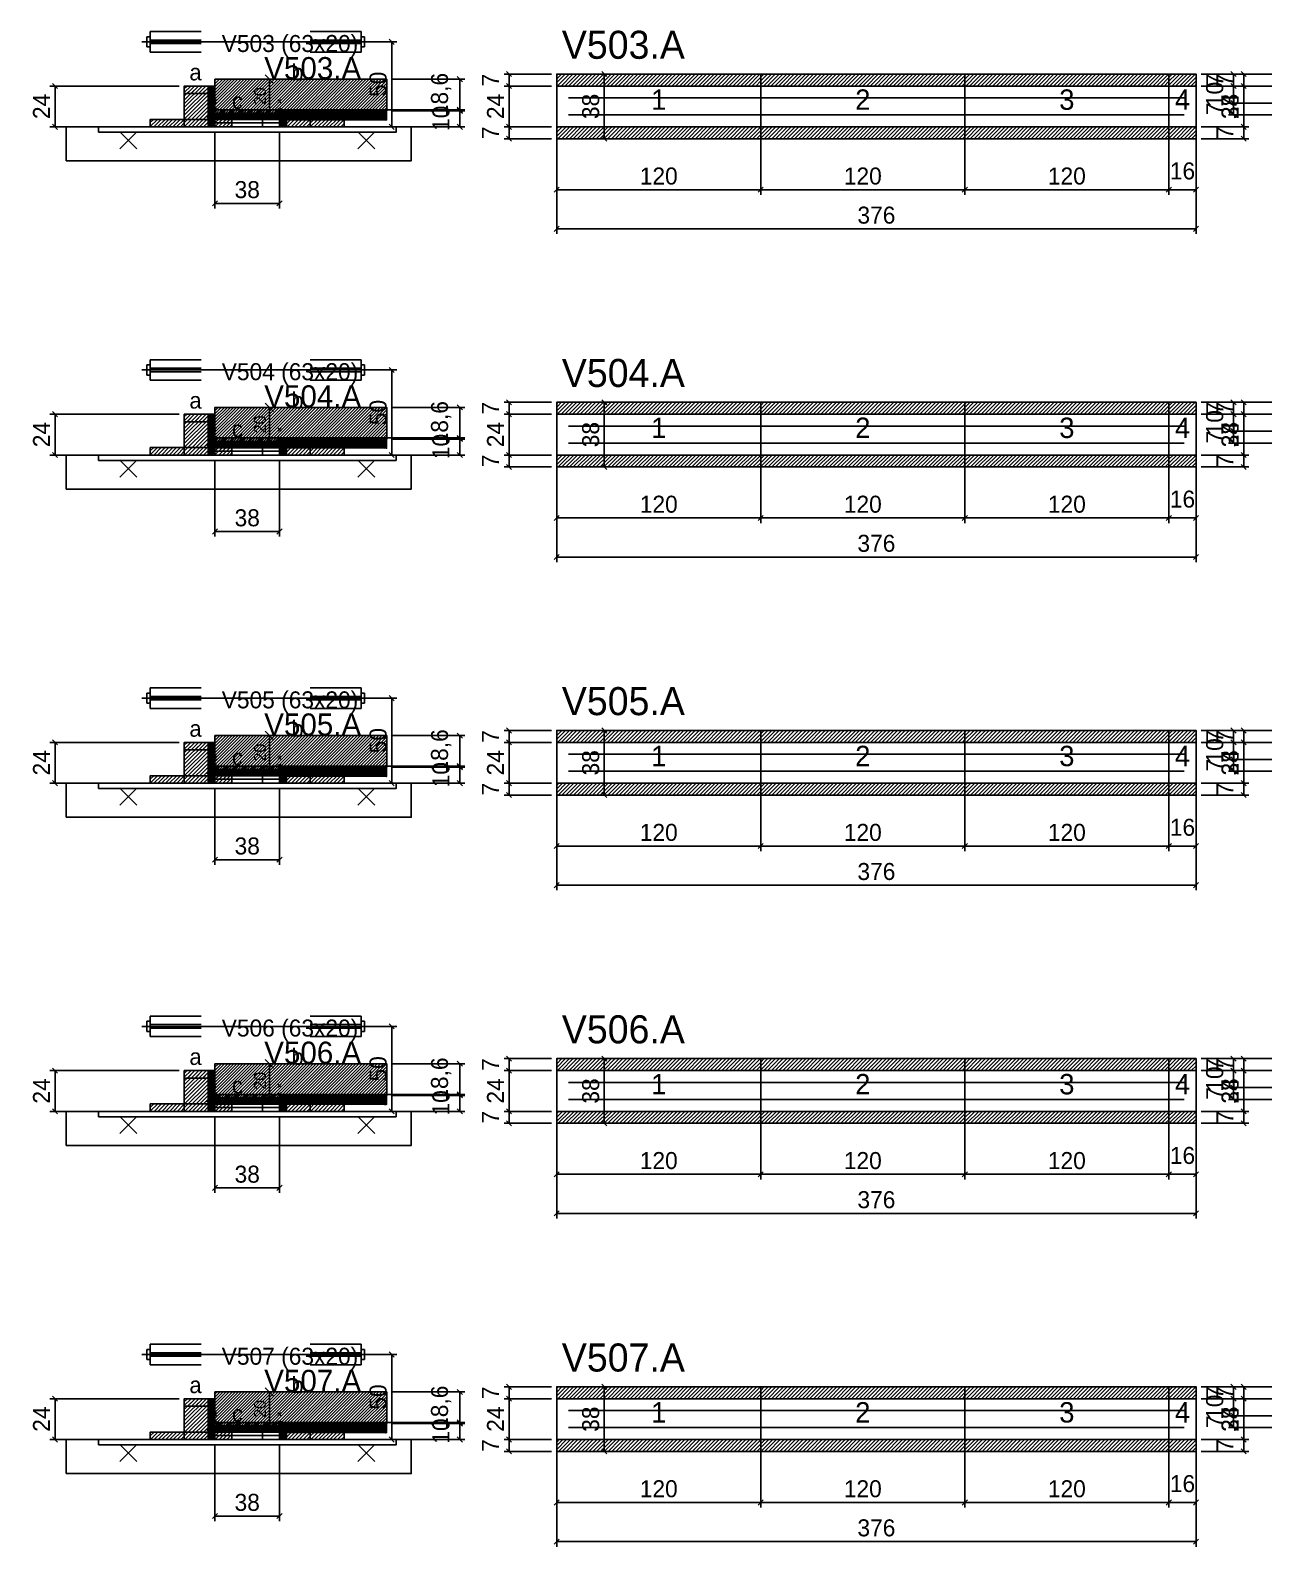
# Model space of a CAD drawing. Extents: x -9000 to 3070, y -6649 to 1250.
# Drawn here: x -69 to 657, y -3561 to -2669 of the extents above; entities that cross this region are included whole.
import ezdxf
from ezdxf.enums import TextEntityAlignment as Align

# ---------------------------------------------------------------- set-up
doc = ezdxf.new("R2010")
doc.units = 0
for name, color, linetype in [('5', 5, 'Continuous'), ('BARRA_ANCORAGEM', 126, 'Continuous'), ('barrote', 126, 'Continuous'), ('CONCRETO', 251, 'Continuous'), ('COTA', 241, 'Continuous'), ('Cota Seção (2x)', 241, 'Continuous'), ('detalhes', 7, 'Continuous'), ('Hachura', 251, 'Continuous'), ('HACHURACONCRETO', 251, 'Continuous'), ('Madeira', 126, 'Continuous'), ('NOMENCLATURA', 7, 'Continuous'), ('Painéis', 200, 'Continuous'), ('presilha', 224, 'Continuous'), ('SARR_2.2x7', 40, 'Continuous'), ('SARRAFO_2_2X7', 40, 'Continuous'), ('SCO-___-LAJ', 224, 'Continuous'), ('TENSOR', 224, 'Continuous'), ('Texto Seção', 7, 'Continuous')]:
    doc.layers.add(name, color=color, linetype=linetype)
doc.dimstyles.new('PAINEL', dxfattribs={"dimtxt": 10, "dimasz": 3, "dimexe": 3, "dimexo": 3, "dimgap": 3, "dimtad": 1, "dimblk": 'OBLIQUE', "dimblk1": 'OBLIQUE', "dimcen": 2.5, "dimclrd": 4, "dimclre": 4, "dimclrt": 240, "dimazin": 3, "dimtfac": 1, "dimtmove": 0, "dimatfit": 3})
doc.dimstyles.new('SECAO2X', dxfattribs={"dimtxt": 7, "dimasz": 5, "dimexe": 3, "dimexo": 3, "dimgap": 2, "dimtad": 3, "dimblk": 'OBLIQUE', "dimblk1": 'OBLIQUE', "dimcen": 2.5, "dimclrd": 4, "dimclre": 4, "dimclrt": 1, "dimazin": 3, "dimtfac": 1, "dimtmove": 0, "dimatfit": 3})

# ---------------------------------------------------------------- blocks, each defined once
blk = doc.blocks.new('PAR_ESQ')
for p, q in [((-1, -1), (1, 1)), ((-1, 1), (1, -1))]:
    blk.add_line(p, q)
blk = doc.blocks.new('PAR_FUNDO_ESQ')
for p, q in [((-1, -1), (1, 1)), ((-1, 1), (1, -1))]:
    blk.add_line(p, q)
blk = doc.blocks.new('PAR_FUNDO_DIR')
for p, q in [((-1, -1), (1, 1)), ((-1, 1), (1, -1))]:
    blk.add_line(p, q)
blk = doc.blocks.new('par_int_esq')
for p, q in [((-1, -1), (1, 1)), ((-1, 1), (1, -1))]:
    blk.add_line(p, q)
blk = doc.blocks.new('par_int_dir')
for p, q in [((-1, -1), (1, 1)), ((-1, 1), (1, -1))]:
    blk.add_line(p, q)
blk = doc.blocks.new('_OBLIQUE')
at = {"color": 0, "linetype": 'BYBLOCK'}
blk.add_line((-0.5, -0.5), (0.5, 0.5), dxfattribs=at)

msp = doc.modelspace()

# ---------------------------------------------------------------- hatches: boundary and pattern name
at = {"layer": 'COTA'}
h = msp.add_hatch(dxfattribs=at)
h.set_pattern_fill('ANSI31', scale=0.4)
h.paths.add_polyline_path([(40, -2718), (40, -2698), (141, -2698), (141, -2716.6), (78, -2716.6), (78, -2718)])
h = msp.add_hatch(dxfattribs=at)
h.set_pattern_fill('ANSI31', scale=0.5)
h.paths.add_polyline_path([(241, -2702), (361, -2702), (361, -2695), (241, -2695)])
h = msp.add_hatch(dxfattribs=at)
h.set_pattern_fill('ANSI31', scale=0.5)
h.paths.add_polyline_path([(361, -2702), (481, -2702), (481, -2695), (361, -2695)])
h = msp.add_hatch(dxfattribs=at)
h.set_pattern_fill('ANSI31', scale=0.5)
h.paths.add_polyline_path([(481, -2702), (601, -2702), (601, -2695), (481, -2695)])
h = msp.add_hatch(dxfattribs=at)
h.set_pattern_fill('ANSI31', scale=0.5)
h.paths.add_polyline_path([(601, -2702), (617, -2702), (617, -2695), (601, -2695)])
h = msp.add_hatch(dxfattribs=at)
h.set_pattern_fill('ANSI31', scale=0.5)
h.paths.add_polyline_path([(241, -2733), (361, -2733), (361, -2726), (241, -2726)])
h = msp.add_hatch(dxfattribs=at)
h.set_pattern_fill('ANSI31', scale=0.5)
h.paths.add_polyline_path([(361, -2733), (481, -2733), (481, -2726), (361, -2726)])
h = msp.add_hatch(dxfattribs=at)
h.set_pattern_fill('ANSI31', scale=0.5)
h.paths.add_polyline_path([(481, -2733), (601, -2733), (601, -2726), (481, -2726)])
h = msp.add_hatch(dxfattribs=at)
h.set_pattern_fill('ANSI31', scale=0.5)
h.paths.add_polyline_path([(601, -2733), (617, -2733), (617, -2726), (601, -2726)])
h = msp.add_hatch(dxfattribs=at)
h.set_pattern_fill('ANSI31', scale=0.5)
h.paths.add_polyline_path([(241, -2895), (361, -2895), (361, -2888), (241, -2888)])
h = msp.add_hatch(dxfattribs=at)
h.set_pattern_fill('ANSI31', scale=0.5)
h.paths.add_polyline_path([(361, -2895), (481, -2895), (481, -2888), (361, -2888)])
h = msp.add_hatch(dxfattribs=at)
h.set_pattern_fill('ANSI31', scale=0.5)
h.paths.add_polyline_path([(481, -2895), (601, -2895), (601, -2888), (481, -2888)])
h = msp.add_hatch(dxfattribs=at)
h.set_pattern_fill('ANSI31', scale=0.5)
h.paths.add_polyline_path([(601, -2895), (617, -2895), (617, -2888), (601, -2888)])
h = msp.add_hatch(dxfattribs=at)
h.set_pattern_fill('ANSI31', scale=0.4)
h.paths.add_polyline_path([(40, -2911), (40, -2891), (141, -2891), (141, -2909.6), (78, -2909.6), (78, -2911)])
h = msp.add_hatch(dxfattribs=at)
h.set_pattern_fill('ANSI31', scale=0.5)
h.paths.add_polyline_path([(241, -2926), (361, -2926), (361, -2919), (241, -2919)])
h = msp.add_hatch(dxfattribs=at)
h.set_pattern_fill('ANSI31', scale=0.5)
h.paths.add_polyline_path([(361, -2926), (481, -2926), (481, -2919), (361, -2919)])
h = msp.add_hatch(dxfattribs=at)
h.set_pattern_fill('ANSI31', scale=0.5)
h.paths.add_polyline_path([(481, -2926), (601, -2926), (601, -2919), (481, -2919)])
h = msp.add_hatch(dxfattribs=at)
h.set_pattern_fill('ANSI31', scale=0.5)
h.paths.add_polyline_path([(601, -2926), (617, -2926), (617, -2919), (601, -2919)])
h = msp.add_hatch(dxfattribs=at)
h.set_pattern_fill('ANSI31', scale=0.4)
h.paths.add_polyline_path([(40, -3104), (40, -3084), (141, -3084), (141, -3102.6), (78, -3102.6), (78, -3104)])
h = msp.add_hatch(dxfattribs=at)
h.set_pattern_fill('ANSI31', scale=0.5)
h.paths.add_polyline_path([(241, -3088), (361, -3088), (361, -3081), (241, -3081)])
h = msp.add_hatch(dxfattribs=at)
h.set_pattern_fill('ANSI31', scale=0.5)
h.paths.add_polyline_path([(361, -3088), (481, -3088), (481, -3081), (361, -3081)])
h = msp.add_hatch(dxfattribs=at)
h.set_pattern_fill('ANSI31', scale=0.5)
h.paths.add_polyline_path([(481, -3088), (601, -3088), (601, -3081), (481, -3081)])
h = msp.add_hatch(dxfattribs=at)
h.set_pattern_fill('ANSI31', scale=0.5)
h.paths.add_polyline_path([(601, -3088), (617, -3088), (617, -3081), (601, -3081)])
h = msp.add_hatch(dxfattribs=at)
h.set_pattern_fill('ANSI31', scale=0.5)
h.paths.add_polyline_path([(241, -3119), (361, -3119), (361, -3112), (241, -3112)])
h = msp.add_hatch(dxfattribs=at)
h.set_pattern_fill('ANSI31', scale=0.5)
h.paths.add_polyline_path([(361, -3119), (481, -3119), (481, -3112), (361, -3112)])
h = msp.add_hatch(dxfattribs=at)
h.set_pattern_fill('ANSI31', scale=0.5)
h.paths.add_polyline_path([(481, -3119), (601, -3119), (601, -3112), (481, -3112)])
h = msp.add_hatch(dxfattribs=at)
h.set_pattern_fill('ANSI31', scale=0.5)
h.paths.add_polyline_path([(601, -3119), (617, -3119), (617, -3112), (601, -3112)])
h = msp.add_hatch(dxfattribs=at)
h.set_pattern_fill('ANSI31', scale=0.4)
h.paths.add_polyline_path([(40, -3297), (40, -3277), (141, -3277), (141, -3295.6), (78, -3295.6), (78, -3297)])
h = msp.add_hatch(dxfattribs=at)
h.set_pattern_fill('ANSI31', scale=0.5)
h.paths.add_polyline_path([(241, -3281), (361, -3281), (361, -3274), (241, -3274)])
h = msp.add_hatch(dxfattribs=at)
h.set_pattern_fill('ANSI31', scale=0.5)
h.paths.add_polyline_path([(361, -3281), (481, -3281), (481, -3274), (361, -3274)])
h = msp.add_hatch(dxfattribs=at)
h.set_pattern_fill('ANSI31', scale=0.5)
h.paths.add_polyline_path([(481, -3281), (601, -3281), (601, -3274), (481, -3274)])
h = msp.add_hatch(dxfattribs=at)
h.set_pattern_fill('ANSI31', scale=0.5)
h.paths.add_polyline_path([(601, -3281), (617, -3281), (617, -3274), (601, -3274)])
h = msp.add_hatch(dxfattribs=at)
h.set_pattern_fill('ANSI31', scale=0.5)
h.paths.add_polyline_path([(241, -3312), (361, -3312), (361, -3305), (241, -3305)])
h = msp.add_hatch(dxfattribs=at)
h.set_pattern_fill('ANSI31', scale=0.5)
h.paths.add_polyline_path([(361, -3312), (481, -3312), (481, -3305), (361, -3305)])
h = msp.add_hatch(dxfattribs=at)
h.set_pattern_fill('ANSI31', scale=0.5)
h.paths.add_polyline_path([(481, -3312), (601, -3312), (601, -3305), (481, -3305)])
h = msp.add_hatch(dxfattribs=at)
h.set_pattern_fill('ANSI31', scale=0.5)
h.paths.add_polyline_path([(601, -3312), (617, -3312), (617, -3305), (601, -3305)])
h = msp.add_hatch(dxfattribs=at)
h.set_pattern_fill('ANSI31', scale=0.5)
h.paths.add_polyline_path([(241, -3474), (361, -3474), (361, -3467), (241, -3467)])
h = msp.add_hatch(dxfattribs=at)
h.set_pattern_fill('ANSI31', scale=0.5)
h.paths.add_polyline_path([(361, -3474), (481, -3474), (481, -3467), (361, -3467)])
h = msp.add_hatch(dxfattribs=at)
h.set_pattern_fill('ANSI31', scale=0.5)
h.paths.add_polyline_path([(481, -3474), (601, -3474), (601, -3467), (481, -3467)])
h = msp.add_hatch(dxfattribs=at)
h.set_pattern_fill('ANSI31', scale=0.5)
h.paths.add_polyline_path([(601, -3474), (617, -3474), (617, -3467), (601, -3467)])
h = msp.add_hatch(dxfattribs=at)
h.set_pattern_fill('ANSI31', scale=0.4)
h.paths.add_polyline_path([(40, -3490), (40, -3470), (141, -3470), (141, -3488.6), (78, -3488.6), (78, -3490)])
h = msp.add_hatch(dxfattribs=at)
h.set_pattern_fill('ANSI31', scale=0.5)
h.paths.add_polyline_path([(241, -3505), (361, -3505), (361, -3498), (241, -3498)])
h = msp.add_hatch(dxfattribs=at)
h.set_pattern_fill('ANSI31', scale=0.5)
h.paths.add_polyline_path([(361, -3505), (481, -3505), (481, -3498), (361, -3498)])
h = msp.add_hatch(dxfattribs=at)
h.set_pattern_fill('ANSI31', scale=0.5)
h.paths.add_polyline_path([(481, -3505), (601, -3505), (601, -3498), (481, -3498)])
h = msp.add_hatch(dxfattribs=at)
h.set_pattern_fill('ANSI31', scale=0.5)
h.paths.add_polyline_path([(601, -3505), (617, -3505), (617, -3498), (601, -3498)])
at = {"layer": 'Hachura'}
h = msp.add_hatch(dxfattribs=at)
h.set_pattern_fill('ANSI31', scale=0.5)
h.paths.add_polyline_path([(22, -2726), (36, -2726), (36, -2702), (22, -2702)])
h = msp.add_hatch(dxfattribs=at)
h.set_pattern_fill('ANSI31', scale=0.5)
h.paths.add_polyline_path([(22, -2706.4), (36, -2706.4), (36, -2702), (22, -2702)])
h = msp.add_hatch(dxfattribs=at)
h.set_pattern_fill('SOLID')
h.paths.add_polyline_path([(36, -2726), (40, -2726), (40, -2702), (36, -2702)])
h = msp.add_hatch(dxfattribs=at)
h.set_pattern_fill('SOLID')
h.paths.add_polyline_path([(40, -2721.6), (78, -2721.6), (78, -2718), (40, -2718)])
h = msp.add_hatch(dxfattribs=at)
h.set_pattern_fill('SOLID')
h.paths.add_polyline_path([(78, -2726), (82, -2726), (82, -2716), (78, -2716)])
h = msp.add_hatch(dxfattribs=at)
h.set_pattern_fill('SOLID')
h.paths.add_polyline_path([(78, -2716), (141, -2716), (141, -2722), (78, -2722)])
h = msp.add_hatch(dxfattribs=at)
h.set_pattern_fill('ANSI31', scale=0.5)
h.paths.add_polyline_path([(82, -2726), (96, -2726), (96, -2716), (82, -2716)])
h = msp.add_hatch(dxfattribs=at)
h.set_pattern_fill('ANSI31', scale=0.5)
h.paths.add_polyline_path([(82, -2720.4), (96, -2720.4), (96, -2716), (82, -2716)])
h = msp.add_hatch(dxfattribs=at)
h.set_pattern_fill('ANSI31', scale=0.5)
h.paths.add_polyline_path([(2, -2726), (22, -2726), (22, -2721.6), (2, -2721.6)])
h = msp.add_hatch(dxfattribs=at)
h.set_pattern_fill('ANSI31', scale=0.5)
h.paths.add_polyline_path([(40, -2726), (50, -2726), (50, -2721.6), (40, -2721.6)])
h = msp.add_hatch(dxfattribs=at)
h.set_pattern_fill('ANSI31', scale=0.5)
h.paths.add_polyline_path([(96, -2726), (116, -2726), (116, -2721.6), (96, -2721.6)])
h = msp.add_hatch(dxfattribs=at)
h.set_pattern_fill('ANSI31', scale=0.5)
h.paths.add_polyline_path([(22, -2919), (36, -2919), (36, -2895), (22, -2895)])
h = msp.add_hatch(dxfattribs=at)
h.set_pattern_fill('ANSI31', scale=0.5)
h.paths.add_polyline_path([(22, -2899.4), (36, -2899.4), (36, -2895), (22, -2895)])
h = msp.add_hatch(dxfattribs=at)
h.set_pattern_fill('SOLID')
h.paths.add_polyline_path([(36, -2919), (40, -2919), (40, -2895), (36, -2895)])
h = msp.add_hatch(dxfattribs=at)
h.set_pattern_fill('ANSI31', scale=0.5)
h.paths.add_polyline_path([(2, -2919), (22, -2919), (22, -2914.6), (2, -2914.6)])
h = msp.add_hatch(dxfattribs=at)
h.set_pattern_fill('SOLID')
h.paths.add_polyline_path([(40, -2914.6), (78, -2914.6), (78, -2911), (40, -2911)])
h = msp.add_hatch(dxfattribs=at)
h.set_pattern_fill('ANSI31', scale=0.5)
h.paths.add_polyline_path([(40, -2919), (50, -2919), (50, -2914.6), (40, -2914.6)])
h = msp.add_hatch(dxfattribs=at)
h.set_pattern_fill('SOLID')
h.paths.add_polyline_path([(78, -2919), (82, -2919), (82, -2909), (78, -2909)])
h = msp.add_hatch(dxfattribs=at)
h.set_pattern_fill('SOLID')
h.paths.add_polyline_path([(78, -2909), (141, -2909), (141, -2915), (78, -2915)])
h = msp.add_hatch(dxfattribs=at)
h.set_pattern_fill('ANSI31', scale=0.5)
h.paths.add_polyline_path([(82, -2919), (96, -2919), (96, -2909), (82, -2909)])
h = msp.add_hatch(dxfattribs=at)
h.set_pattern_fill('ANSI31', scale=0.5)
h.paths.add_polyline_path([(82, -2913.4), (96, -2913.4), (96, -2909), (82, -2909)])
h = msp.add_hatch(dxfattribs=at)
h.set_pattern_fill('ANSI31', scale=0.5)
h.paths.add_polyline_path([(96, -2919), (116, -2919), (116, -2914.6), (96, -2914.6)])
h = msp.add_hatch(dxfattribs=at)
h.set_pattern_fill('ANSI31', scale=0.5)
h.paths.add_polyline_path([(22, -3112), (36, -3112), (36, -3088), (22, -3088)])
h = msp.add_hatch(dxfattribs=at)
h.set_pattern_fill('ANSI31', scale=0.5)
h.paths.add_polyline_path([(22, -3092.4), (36, -3092.4), (36, -3088), (22, -3088)])
h = msp.add_hatch(dxfattribs=at)
h.set_pattern_fill('SOLID')
h.paths.add_polyline_path([(36, -3112), (40, -3112), (40, -3088), (36, -3088)])
h = msp.add_hatch(dxfattribs=at)
h.set_pattern_fill('SOLID')
h.paths.add_polyline_path([(78, -3112), (82, -3112), (82, -3102), (78, -3102)])
h = msp.add_hatch(dxfattribs=at)
h.set_pattern_fill('SOLID')
h.paths.add_polyline_path([(78, -3102), (141, -3102), (141, -3108), (78, -3108)])
h = msp.add_hatch(dxfattribs=at)
h.set_pattern_fill('ANSI31', scale=0.5)
h.paths.add_polyline_path([(82, -3112), (96, -3112), (96, -3102), (82, -3102)])
h = msp.add_hatch(dxfattribs=at)
h.set_pattern_fill('ANSI31', scale=0.5)
h.paths.add_polyline_path([(82, -3106.4), (96, -3106.4), (96, -3102), (82, -3102)])
h = msp.add_hatch(dxfattribs=at)
h.set_pattern_fill('ANSI31', scale=0.5)
h.paths.add_polyline_path([(2, -3112), (22, -3112), (22, -3107.6), (2, -3107.6)])
h = msp.add_hatch(dxfattribs=at)
h.set_pattern_fill('SOLID')
h.paths.add_polyline_path([(40, -3107.6), (78, -3107.6), (78, -3104), (40, -3104)])
h = msp.add_hatch(dxfattribs=at)
h.set_pattern_fill('ANSI31', scale=0.5)
h.paths.add_polyline_path([(40, -3112), (50, -3112), (50, -3107.6), (40, -3107.6)])
h = msp.add_hatch(dxfattribs=at)
h.set_pattern_fill('ANSI31', scale=0.5)
h.paths.add_polyline_path([(96, -3112), (116, -3112), (116, -3107.6), (96, -3107.6)])
h = msp.add_hatch(dxfattribs=at)
h.set_pattern_fill('ANSI31', scale=0.5)
h.paths.add_polyline_path([(22, -3305), (36, -3305), (36, -3281), (22, -3281)])
h = msp.add_hatch(dxfattribs=at)
h.set_pattern_fill('ANSI31', scale=0.5)
h.paths.add_polyline_path([(22, -3285.4), (36, -3285.4), (36, -3281), (22, -3281)])
h = msp.add_hatch(dxfattribs=at)
h.set_pattern_fill('SOLID')
h.paths.add_polyline_path([(36, -3305), (40, -3305), (40, -3281), (36, -3281)])
h = msp.add_hatch(dxfattribs=at)
h.set_pattern_fill('SOLID')
h.paths.add_polyline_path([(40, -3300.6), (78, -3300.6), (78, -3297), (40, -3297)])
h = msp.add_hatch(dxfattribs=at)
h.set_pattern_fill('SOLID')
h.paths.add_polyline_path([(78, -3305), (82, -3305), (82, -3295), (78, -3295)])
h = msp.add_hatch(dxfattribs=at)
h.set_pattern_fill('SOLID')
h.paths.add_polyline_path([(78, -3295), (141, -3295), (141, -3301), (78, -3301)])
h = msp.add_hatch(dxfattribs=at)
h.set_pattern_fill('ANSI31', scale=0.5)
h.paths.add_polyline_path([(82, -3305), (96, -3305), (96, -3295), (82, -3295)])
h = msp.add_hatch(dxfattribs=at)
h.set_pattern_fill('ANSI31', scale=0.5)
h.paths.add_polyline_path([(82, -3299.4), (96, -3299.4), (96, -3295), (82, -3295)])
h = msp.add_hatch(dxfattribs=at)
h.set_pattern_fill('ANSI31', scale=0.5)
h.paths.add_polyline_path([(2, -3305), (22, -3305), (22, -3300.6), (2, -3300.6)])
h = msp.add_hatch(dxfattribs=at)
h.set_pattern_fill('ANSI31', scale=0.5)
h.paths.add_polyline_path([(40, -3305), (50, -3305), (50, -3300.6), (40, -3300.6)])
h = msp.add_hatch(dxfattribs=at)
h.set_pattern_fill('ANSI31', scale=0.5)
h.paths.add_polyline_path([(96, -3305), (116, -3305), (116, -3300.6), (96, -3300.6)])
h = msp.add_hatch(dxfattribs=at)
h.set_pattern_fill('ANSI31', scale=0.5)
h.paths.add_polyline_path([(22, -3498), (36, -3498), (36, -3474), (22, -3474)])
h = msp.add_hatch(dxfattribs=at)
h.set_pattern_fill('ANSI31', scale=0.5)
h.paths.add_polyline_path([(22, -3478.4), (36, -3478.4), (36, -3474), (22, -3474)])
h = msp.add_hatch(dxfattribs=at)
h.set_pattern_fill('SOLID')
h.paths.add_polyline_path([(36, -3498), (40, -3498), (40, -3474), (36, -3474)])
h = msp.add_hatch(dxfattribs=at)
h.set_pattern_fill('ANSI31', scale=0.5)
h.paths.add_polyline_path([(2, -3498), (22, -3498), (22, -3493.6), (2, -3493.6)])
h = msp.add_hatch(dxfattribs=at)
h.set_pattern_fill('SOLID')
h.paths.add_polyline_path([(40, -3493.6), (78, -3493.6), (78, -3490), (40, -3490)])
h = msp.add_hatch(dxfattribs=at)
h.set_pattern_fill('ANSI31', scale=0.5)
h.paths.add_polyline_path([(40, -3498), (50, -3498), (50, -3493.6), (40, -3493.6)])
h = msp.add_hatch(dxfattribs=at)
h.set_pattern_fill('SOLID')
h.paths.add_polyline_path([(78, -3498), (82, -3498), (82, -3488), (78, -3488)])
h = msp.add_hatch(dxfattribs=at)
h.set_pattern_fill('SOLID')
h.paths.add_polyline_path([(78, -3488), (141, -3488), (141, -3494), (78, -3494)])
h = msp.add_hatch(dxfattribs=at)
h.set_pattern_fill('ANSI31', scale=0.5)
h.paths.add_polyline_path([(82, -3498), (96, -3498), (96, -3488), (82, -3488)])
h = msp.add_hatch(dxfattribs=at)
h.set_pattern_fill('ANSI31', scale=0.5)
h.paths.add_polyline_path([(82, -3492.4), (96, -3492.4), (96, -3488), (82, -3488)])
h = msp.add_hatch(dxfattribs=at)
h.set_pattern_fill('ANSI31', scale=0.5)
h.paths.add_polyline_path([(96, -3498), (116, -3498), (116, -3493.6), (96, -3493.6)])
at = {"layer": 'HACHURACONCRETO'}
h = msp.add_hatch(dxfattribs=at)
h.set_pattern_fill('ANSI31', scale=0.3)
h.paths.add_polyline_path([(40, -2721.6), (78, -2721.6), (78, -2716), (40, -2716)])
h = msp.add_hatch(dxfattribs=at)
h.set_pattern_fill('ANSI31', scale=0.3)
h.paths.add_polyline_path([(40, -2914.6), (78, -2914.6), (78, -2909), (40, -2909)])
h = msp.add_hatch(dxfattribs=at)
h.set_pattern_fill('ANSI31', scale=0.3)
h.paths.add_polyline_path([(40, -3107.6), (78, -3107.6), (78, -3102), (40, -3102)])
h = msp.add_hatch(dxfattribs=at)
h.set_pattern_fill('ANSI31', scale=0.3)
h.paths.add_polyline_path([(40, -3300.6), (78, -3300.6), (78, -3295), (40, -3295)])
h = msp.add_hatch(dxfattribs=at)
h.set_pattern_fill('ANSI31', scale=0.3)
h.paths.add_polyline_path([(40, -3493.6), (78, -3493.6), (78, -3488), (40, -3488)])

# ---------------------------------------------------------------- linework, layer by layer
for p, q in [((0, -2673), (0, -2679)), ((2, -2673), (0, -2673)), ((2, -2670), (32, -2670)), ((2, -2670), (2, -2682)), ((2, -2675), (32, -2675)), ((96, -2670), (126, -2670)), ((96, -2675), (126, -2675)), ((126, -2670), (126, -2682)), ((126, -2673), (128, -2673)), ((128, -2673), (128, -2679)), ((2, -2679), (0, -2679)), ((2, -2677), (32, -2677)), ((2, -2682), (32, -2682)), ((96, -2677), (126, -2677)), ((96, -2682), (126, -2682)), ((126, -2679), (128, -2679)), ((0, -2866), (0, -2872)), ((2, -2866), (0, -2866)), ((2, -2863), (32, -2863)), ((2, -2863), (2, -2875)), ((2, -2868), (32, -2868)), ((2, -2870), (32, -2870)), ((96, -2863), (126, -2863)), ((96, -2868), (126, -2868)), ((96, -2870), (126, -2870)), ((126, -2863), (126, -2875)), ((126, -2866), (128, -2866)), ((128, -2866), (128, -2872)), ((2, -2872), (0, -2872)), ((2, -2875), (32, -2875)), ((96, -2875), (126, -2875)), ((126, -2872), (128, -2872)), ((2, -3056), (32, -3056)), ((2, -3056), (2, -3068)), ((96, -3056), (126, -3056)), ((126, -3056), (126, -3068)), ((0, -3059), (0, -3065)), ((2, -3059), (0, -3059)), ((2, -3065), (0, -3065)), ((2, -3061), (32, -3061)), ((2, -3063), (32, -3063)), ((96, -3061), (126, -3061)), ((96, -3063), (126, -3063)), ((126, -3059), (128, -3059)), ((126, -3065), (128, -3065)), ((128, -3059), (128, -3065)), ((2, -3068), (32, -3068)), ((96, -3068), (126, -3068)), ((0, -3252), (0, -3258)), ((2, -3252), (0, -3252)), ((2, -3249), (32, -3249)), ((2, -3249), (2, -3261)), ((2, -3254), (32, -3254)), ((96, -3249), (126, -3249)), ((96, -3254), (126, -3254)), ((126, -3249), (126, -3261)), ((126, -3252), (128, -3252)), ((128, -3252), (128, -3258)), ((2, -3258), (0, -3258)), ((2, -3256), (32, -3256)), ((2, -3261), (32, -3261)), ((96, -3256), (126, -3256)), ((96, -3261), (126, -3261)), ((126, -3258), (128, -3258)), ((2, -3442), (32, -3442)), ((2, -3442), (2, -3454)), ((96, -3442), (126, -3442)), ((126, -3442), (126, -3454)), ((0, -3445), (0, -3451)), ((2, -3445), (0, -3445)), ((2, -3451), (0, -3451)), ((2, -3447), (32, -3447)), ((2, -3449), (32, -3449)), ((96, -3447), (126, -3447)), ((96, -3449), (126, -3449)), ((126, -3445), (128, -3445)), ((126, -3451), (128, -3451)), ((128, -3445), (128, -3451)), ((2, -3454), (32, -3454)), ((96, -3454), (126, -3454))]:
    msp.add_line(p, q)
at = {"layer": 'BARRA_ANCORAGEM'}
for p, q in [((40, -2718.3), (78, -2718.3)), ((40, -2720.3), (40, -2718.3)), ((78, -2720.3), (78, -2718.3)), ((40, -2720.3), (78, -2720.3)), ((40, -2721.7), (78, -2721.7)), ((40, -2723.7), (40, -2721.7)), ((40, -2723.7), (78, -2723.7)), ((78, -2723.7), (78, -2721.7)), ((40, -2911.3), (78, -2911.3)), ((40, -2913.3), (40, -2911.3)), ((40, -2913.3), (78, -2913.3)), ((40, -2914.7), (78, -2914.7)), ((40, -2916.7), (40, -2914.7)), ((78, -2913.3), (78, -2911.3)), ((78, -2916.7), (78, -2914.7)), ((40, -2916.7), (78, -2916.7)), ((40, -3104.3), (78, -3104.3)), ((40, -3106.3), (40, -3104.3)), ((40, -3106.3), (78, -3106.3)), ((40, -3107.7), (78, -3107.7)), ((40, -3109.7), (40, -3107.7)), ((40, -3109.7), (78, -3109.7)), ((78, -3106.3), (78, -3104.3)), ((78, -3109.7), (78, -3107.7)), ((40, -3297.3), (78, -3297.3)), ((40, -3299.3), (40, -3297.3)), ((40, -3299.3), (78, -3299.3)), ((78, -3299.3), (78, -3297.3)), ((40, -3300.7), (78, -3300.7)), ((40, -3302.7), (40, -3300.7)), ((40, -3302.7), (78, -3302.7)), ((78, -3302.7), (78, -3300.7)), ((40, -3490.3), (78, -3490.3)), ((40, -3492.3), (40, -3490.3)), ((40, -3492.3), (78, -3492.3)), ((40, -3493.7), (78, -3493.7)), ((40, -3495.7), (40, -3493.7)), ((78, -3492.3), (78, -3490.3)), ((78, -3495.7), (78, -3493.7)), ((40, -3495.7), (78, -3495.7))]:
    msp.add_line(p, q, dxfattribs=at)
at = {"layer": 'barrote'}
for points in [[(-47.5, -2746), (155.5, -2746), (155.5, -2726), (-47.5, -2726)], [(-47.5, -2939), (155.5, -2939), (155.5, -2919), (-47.5, -2919)], [(-47.5, -3132), (155.5, -3132), (155.5, -3112), (-47.5, -3112)], [(-47.5, -3325), (155.5, -3325), (155.5, -3305), (-47.5, -3305)], [(-47.5, -3518), (155.5, -3518), (155.5, -3498), (-47.5, -3498)]]:
    msp.add_lwpolyline(points, close=True, dxfattribs=at)
at = {"layer": 'CONCRETO'}
for points in [[(40, -2718), (40, -2698), (141, -2698), (141, -2716.6), (78, -2716.6), (78, -2718)], [(40, -2911), (40, -2891), (141, -2891), (141, -2909.6), (78, -2909.6), (78, -2911)], [(40, -3104), (40, -3084), (141, -3084), (141, -3102.6), (78, -3102.6), (78, -3104)], [(40, -3297), (40, -3277), (141, -3277), (141, -3295.6), (78, -3295.6), (78, -3297)], [(40, -3490), (40, -3470), (141, -3470), (141, -3488.6), (78, -3488.6), (78, -3490)]]:
    msp.add_lwpolyline(points, close=True, dxfattribs=at)
at = {"layer": 'HACHURACONCRETO'}
for points in [[(40, -2721.6), (78, -2721.6), (78, -2716), (40, -2716)], [(40, -2914.6), (78, -2914.6), (78, -2909), (40, -2909)], [(40, -3107.6), (78, -3107.6), (78, -3102), (40, -3102)], [(40, -3300.6), (78, -3300.6), (78, -3295), (40, -3295)], [(40, -3493.6), (78, -3493.6), (78, -3488), (40, -3488)]]:
    msp.add_lwpolyline(points, close=True, dxfattribs=at)
at = {"layer": 'Madeira'}
for points in [[(22, -2726), (36, -2726), (36, -2702), (22, -2702)], [(22, -2706.4), (36, -2706.4), (36, -2702), (22, -2702)], [(82, -2726), (96, -2726), (96, -2716), (82, -2716)], [(82, -2720.4), (96, -2720.4), (96, -2716), (82, -2716)], [(2, -2726), (22, -2726), (22, -2721.6), (2, -2721.6)], [(22, -2726), (36, -2726), (36, -2721.6), (22, -2721.6)], [(40, -2726), (50, -2726), (50, -2721.6), (40, -2721.6)], [(68, -2726), (78, -2726), (78, -2721.6), (68, -2721.6)], [(96, -2726), (116, -2726), (116, -2721.6), (96, -2721.6)], [(22, -2919), (36, -2919), (36, -2895), (22, -2895)], [(22, -2899.4), (36, -2899.4), (36, -2895), (22, -2895)], [(2, -2919), (22, -2919), (22, -2914.6), (2, -2914.6)], [(22, -2919), (36, -2919), (36, -2914.6), (22, -2914.6)], [(40, -2919), (50, -2919), (50, -2914.6), (40, -2914.6)], [(68, -2919), (78, -2919), (78, -2914.6), (68, -2914.6)], [(82, -2919), (96, -2919), (96, -2909), (82, -2909)], [(82, -2913.4), (96, -2913.4), (96, -2909), (82, -2909)], [(96, -2919), (116, -2919), (116, -2914.6), (96, -2914.6)], [(22, -3112), (36, -3112), (36, -3088), (22, -3088)], [(22, -3092.4), (36, -3092.4), (36, -3088), (22, -3088)], [(82, -3112), (96, -3112), (96, -3102), (82, -3102)], [(82, -3106.4), (96, -3106.4), (96, -3102), (82, -3102)], [(2, -3112), (22, -3112), (22, -3107.6), (2, -3107.6)], [(22, -3112), (36, -3112), (36, -3107.6), (22, -3107.6)], [(40, -3112), (50, -3112), (50, -3107.6), (40, -3107.6)], [(68, -3112), (78, -3112), (78, -3107.6), (68, -3107.6)], [(96, -3112), (116, -3112), (116, -3107.6), (96, -3107.6)], [(22, -3305), (36, -3305), (36, -3281), (22, -3281)], [(22, -3285.4), (36, -3285.4), (36, -3281), (22, -3281)], [(82, -3305), (96, -3305), (96, -3295), (82, -3295)], [(82, -3299.4), (96, -3299.4), (96, -3295), (82, -3295)], [(2, -3305), (22, -3305), (22, -3300.6), (2, -3300.6)], [(22, -3305), (36, -3305), (36, -3300.6), (22, -3300.6)], [(40, -3305), (50, -3305), (50, -3300.6), (40, -3300.6)], [(68, -3305), (78, -3305), (78, -3300.6), (68, -3300.6)], [(96, -3305), (116, -3305), (116, -3300.6), (96, -3300.6)], [(22, -3498), (36, -3498), (36, -3474), (22, -3474)], [(22, -3478.4), (36, -3478.4), (36, -3474), (22, -3474)], [(2, -3498), (22, -3498), (22, -3493.6), (2, -3493.6)], [(22, -3498), (36, -3498), (36, -3493.6), (22, -3493.6)], [(40, -3498), (50, -3498), (50, -3493.6), (40, -3493.6)], [(68, -3498), (78, -3498), (78, -3493.6), (68, -3493.6)], [(82, -3498), (96, -3498), (96, -3488), (82, -3488)], [(82, -3492.4), (96, -3492.4), (96, -3488), (82, -3488)], [(96, -3498), (116, -3498), (116, -3493.6), (96, -3493.6)]]:
    msp.add_lwpolyline(points, close=True, dxfattribs=at)
at = {"layer": 'Painéis'}
for p, q in [((241, -2702), (361, -2702)), ((241, -2726), (241, -2702)), ((361, -2726), (361, -2702)), ((361, -2726), (361, -2702)), ((361, -2702), (481, -2702)), ((361, -2726), (361, -2702)), ((481, -2726), (481, -2702)), ((481, -2726), (481, -2702)), ((481, -2702), (601, -2702)), ((481, -2726), (481, -2702)), ((601, -2726), (601, -2702)), ((601, -2726), (601, -2702)), ((601, -2702), (617, -2702)), ((601, -2726), (601, -2702)), ((617, -2726), (617, -2702)), ((241, -2726), (361, -2726)), ((361, -2726), (481, -2726)), ((481, -2726), (601, -2726)), ((601, -2726), (617, -2726)), ((241, -2895), (361, -2895)), ((241, -2919), (241, -2895)), ((361, -2919), (361, -2895)), ((361, -2919), (361, -2895)), ((361, -2895), (481, -2895)), ((361, -2919), (361, -2895)), ((481, -2919), (481, -2895)), ((481, -2919), (481, -2895)), ((481, -2895), (601, -2895)), ((481, -2919), (481, -2895)), ((601, -2919), (601, -2895)), ((601, -2919), (601, -2895)), ((601, -2895), (617, -2895)), ((601, -2919), (601, -2895)), ((617, -2919), (617, -2895)), ((241, -2919), (361, -2919)), ((361, -2919), (481, -2919)), ((481, -2919), (601, -2919)), ((601, -2919), (617, -2919)), ((241, -3088), (361, -3088)), ((241, -3112), (241, -3088)), ((361, -3112), (361, -3088)), ((361, -3112), (361, -3088)), ((361, -3088), (481, -3088)), ((361, -3112), (361, -3088)), ((481, -3112), (481, -3088)), ((481, -3112), (481, -3088)), ((481, -3088), (601, -3088)), ((481, -3112), (481, -3088)), ((601, -3112), (601, -3088)), ((601, -3112), (601, -3088)), ((601, -3088), (617, -3088)), ((601, -3112), (601, -3088)), ((617, -3112), (617, -3088)), ((241, -3112), (361, -3112)), ((361, -3112), (481, -3112)), ((481, -3112), (601, -3112)), ((601, -3112), (617, -3112)), ((241, -3281), (361, -3281)), ((241, -3305), (241, -3281)), ((361, -3305), (361, -3281)), ((361, -3305), (361, -3281)), ((361, -3281), (481, -3281)), ((361, -3305), (361, -3281)), ((481, -3305), (481, -3281)), ((481, -3305), (481, -3281)), ((481, -3281), (601, -3281)), ((481, -3305), (481, -3281)), ((601, -3305), (601, -3281)), ((601, -3305), (601, -3281)), ((601, -3281), (617, -3281)), ((601, -3305), (601, -3281)), ((617, -3305), (617, -3281)), ((241, -3305), (361, -3305)), ((361, -3305), (481, -3305)), ((481, -3305), (601, -3305)), ((601, -3305), (617, -3305)), ((241, -3474), (361, -3474)), ((241, -3498), (241, -3474)), ((361, -3498), (361, -3474)), ((361, -3498), (361, -3474)), ((361, -3474), (481, -3474)), ((361, -3498), (361, -3474)), ((481, -3498), (481, -3474)), ((481, -3498), (481, -3474)), ((481, -3474), (601, -3474)), ((481, -3498), (481, -3474)), ((601, -3498), (601, -3474)), ((601, -3498), (601, -3474)), ((601, -3474), (617, -3474)), ((601, -3498), (601, -3474)), ((617, -3498), (617, -3474)), ((241, -3498), (361, -3498)), ((361, -3498), (481, -3498)), ((481, -3498), (601, -3498)), ((601, -3498), (617, -3498))]:
    msp.add_line(p, q, dxfattribs=at)
for points in [[(36, -2726), (40, -2726), (40, -2702), (36, -2702)], [(40, -2721.6), (78, -2721.6), (78, -2718), (40, -2718)], [(78, -2726), (82, -2726), (82, -2716), (78, -2716)], [(78, -2716), (141, -2716), (141, -2716.6), (78, -2716.6)], [(36, -2919), (40, -2919), (40, -2895), (36, -2895)], [(40, -2914.6), (78, -2914.6), (78, -2911), (40, -2911)], [(78, -2919), (82, -2919), (82, -2909), (78, -2909)], [(78, -2909), (141, -2909), (141, -2909.6), (78, -2909.6)], [(36, -3112), (40, -3112), (40, -3088), (36, -3088)], [(78, -3112), (82, -3112), (82, -3102), (78, -3102)], [(78, -3102), (141, -3102), (141, -3102.6), (78, -3102.6)], [(40, -3107.6), (78, -3107.6), (78, -3104), (40, -3104)], [(36, -3305), (40, -3305), (40, -3281), (36, -3281)], [(40, -3300.6), (78, -3300.6), (78, -3297), (40, -3297)], [(78, -3305), (82, -3305), (82, -3295), (78, -3295)], [(78, -3295), (141, -3295), (141, -3295.6), (78, -3295.6)], [(36, -3498), (40, -3498), (40, -3474), (36, -3474)], [(40, -3493.6), (78, -3493.6), (78, -3490), (40, -3490)], [(78, -3498), (82, -3498), (82, -3488), (78, -3488)], [(78, -3488), (141, -3488), (141, -3488.6), (78, -3488.6)]]:
    msp.add_lwpolyline(points, close=True, dxfattribs=at)
at = {"layer": 'presilha'}
for p, q in [((-16, -2739), (-6, -2729)), ((-16, -2729), (-6, -2739)), ((124, -2739), (134, -2729)), ((124, -2729), (134, -2739)), ((-16, -2932), (-6, -2922)), ((-16, -2922), (-6, -2932)), ((124, -2932), (134, -2922)), ((124, -2922), (134, -2932)), ((-16, -3125), (-6, -3115)), ((-16, -3115), (-6, -3125)), ((124, -3125), (134, -3115)), ((124, -3115), (134, -3125)), ((-16, -3318), (-6, -3308)), ((-16, -3308), (-6, -3318)), ((124, -3318), (134, -3308)), ((124, -3308), (134, -3318)), ((-16, -3511), (-6, -3501)), ((-16, -3501), (-6, -3511)), ((124, -3511), (134, -3501)), ((124, -3501), (134, -3511))]:
    msp.add_line(p, q, dxfattribs=at)
at = {"layer": 'SARR_2.2x7'}
for points in [[(248, -2709), (361, -2709)], [(248, -2709), (361, -2709)], [(361, -2709), (481, -2709)], [(361, -2709), (481, -2709)], [(481, -2709), (601, -2709)], [(481, -2709), (601, -2709)], [(601, -2709), (610, -2709)], [(601, -2709), (610, -2709)], [(248, -2719), (361, -2719)], [(248, -2719), (361, -2719)], [(361, -2719), (481, -2719)], [(361, -2719), (481, -2719)], [(481, -2719), (601, -2719)], [(481, -2719), (601, -2719)], [(601, -2719), (610, -2719)], [(601, -2719), (610, -2719)], [(248, -2902), (361, -2902)], [(248, -2902), (361, -2902)], [(361, -2902), (481, -2902)], [(361, -2902), (481, -2902)], [(481, -2902), (601, -2902)], [(481, -2902), (601, -2902)], [(601, -2902), (610, -2902)], [(601, -2902), (610, -2902)], [(248, -2912), (361, -2912)], [(248, -2912), (361, -2912)], [(361, -2912), (481, -2912)], [(361, -2912), (481, -2912)], [(481, -2912), (601, -2912)], [(481, -2912), (601, -2912)], [(601, -2912), (610, -2912)], [(601, -2912), (610, -2912)], [(248, -3095), (361, -3095)], [(248, -3095), (361, -3095)], [(361, -3095), (481, -3095)], [(361, -3095), (481, -3095)], [(481, -3095), (601, -3095)], [(481, -3095), (601, -3095)], [(601, -3095), (610, -3095)], [(601, -3095), (610, -3095)], [(248, -3105), (361, -3105)], [(248, -3105), (361, -3105)], [(361, -3105), (481, -3105)], [(361, -3105), (481, -3105)], [(481, -3105), (601, -3105)], [(481, -3105), (601, -3105)], [(601, -3105), (610, -3105)], [(601, -3105), (610, -3105)], [(248, -3288), (361, -3288)], [(248, -3288), (361, -3288)], [(361, -3288), (481, -3288)], [(361, -3288), (481, -3288)], [(481, -3288), (601, -3288)], [(481, -3288), (601, -3288)], [(601, -3288), (610, -3288)], [(601, -3288), (610, -3288)], [(248, -3298), (361, -3298)], [(248, -3298), (361, -3298)], [(361, -3298), (481, -3298)], [(361, -3298), (481, -3298)], [(481, -3298), (601, -3298)], [(481, -3298), (601, -3298)], [(601, -3298), (610, -3298)], [(601, -3298), (610, -3298)], [(248, -3481), (361, -3481)], [(248, -3481), (361, -3481)], [(361, -3481), (481, -3481)], [(361, -3481), (481, -3481)], [(481, -3481), (601, -3481)], [(481, -3481), (601, -3481)], [(601, -3481), (610, -3481)], [(601, -3481), (610, -3481)], [(248, -3491), (361, -3491)], [(248, -3491), (361, -3491)], [(361, -3491), (481, -3491)], [(361, -3491), (481, -3491)], [(481, -3491), (601, -3491)], [(481, -3491), (601, -3491)], [(601, -3491), (610, -3491)], [(601, -3491), (610, -3491)]]:
    msp.add_lwpolyline(points, dxfattribs=at)
at = {"layer": 'SARRAFO_2_2X7'}
for p, q in [((36, -2711.2), (36, -2706.8)), ((36, -2706.8), (40, -2706.8)), ((40, -2711.2), (40, -2706.8)), ((36, -2711.2), (40, -2711.2)), ((36, -2721.2), (36, -2716.8)), ((36, -2716.8), (40, -2716.8)), ((40, -2721.2), (40, -2716.8)), ((78, -2723.2), (78, -2718.8)), ((78, -2718.8), (82, -2718.8)), ((82, -2723.2), (82, -2718.8)), ((36, -2721.2), (40, -2721.2)), ((78, -2723.2), (82, -2723.2)), ((36, -2904.2), (36, -2899.8)), ((36, -2899.8), (40, -2899.8)), ((36, -2904.2), (40, -2904.2)), ((40, -2904.2), (40, -2899.8)), ((36, -2914.2), (36, -2909.8)), ((36, -2909.8), (40, -2909.8)), ((36, -2914.2), (40, -2914.2)), ((40, -2914.2), (40, -2909.8)), ((78, -2916.2), (78, -2911.8)), ((78, -2911.8), (82, -2911.8)), ((82, -2916.2), (82, -2911.8)), ((78, -2916.2), (82, -2916.2)), ((36, -3097.2), (36, -3092.8)), ((36, -3092.8), (40, -3092.8)), ((40, -3097.2), (40, -3092.8)), ((36, -3097.2), (40, -3097.2)), ((36, -3107.2), (36, -3102.8)), ((36, -3102.8), (40, -3102.8)), ((40, -3107.2), (40, -3102.8)), ((36, -3107.2), (40, -3107.2)), ((78, -3109.2), (78, -3104.8)), ((78, -3104.8), (82, -3104.8)), ((78, -3109.2), (82, -3109.2)), ((82, -3109.2), (82, -3104.8)), ((36, -3290.2), (36, -3285.8)), ((36, -3285.8), (40, -3285.8)), ((36, -3290.2), (40, -3290.2)), ((40, -3290.2), (40, -3285.8)), ((36, -3300.2), (36, -3295.8)), ((36, -3295.8), (40, -3295.8)), ((40, -3300.2), (40, -3295.8)), ((78, -3302.2), (78, -3297.8)), ((78, -3297.8), (82, -3297.8)), ((82, -3302.2), (82, -3297.8)), ((36, -3300.2), (40, -3300.2)), ((78, -3302.2), (82, -3302.2)), ((36, -3483.2), (36, -3478.8)), ((36, -3478.8), (40, -3478.8)), ((36, -3483.2), (40, -3483.2)), ((40, -3483.2), (40, -3478.8)), ((36, -3493.2), (36, -3488.8)), ((36, -3488.8), (40, -3488.8)), ((36, -3493.2), (40, -3493.2)), ((40, -3493.2), (40, -3488.8)), ((78, -3495.2), (78, -3490.8)), ((78, -3490.8), (82, -3490.8)), ((78, -3495.2), (82, -3495.2)), ((82, -3495.2), (82, -3490.8))]:
    msp.add_line(p, q, dxfattribs=at)
at = {"layer": 'SCO-___-LAJ'}
for points in [[(241, -2702), (361, -2702), (361, -2695), (241, -2695)], [(361, -2702), (481, -2702), (481, -2695), (361, -2695)], [(481, -2702), (601, -2702), (601, -2695), (481, -2695)], [(601, -2702), (617, -2702), (617, -2695), (601, -2695)], [(-28.5, -2729.2), (146.5, -2729.2), (146.5, -2726), (-28.5, -2726)], [(241, -2733), (361, -2733), (361, -2726), (241, -2726)], [(361, -2733), (481, -2733), (481, -2726), (361, -2726)], [(481, -2733), (601, -2733), (601, -2726), (481, -2726)], [(601, -2733), (617, -2733), (617, -2726), (601, -2726)], [(241, -2895), (361, -2895), (361, -2888), (241, -2888)], [(361, -2895), (481, -2895), (481, -2888), (361, -2888)], [(481, -2895), (601, -2895), (601, -2888), (481, -2888)], [(601, -2895), (617, -2895), (617, -2888), (601, -2888)], [(-28.5, -2922.2), (146.5, -2922.2), (146.5, -2919), (-28.5, -2919)], [(241, -2926), (361, -2926), (361, -2919), (241, -2919)], [(361, -2926), (481, -2926), (481, -2919), (361, -2919)], [(481, -2926), (601, -2926), (601, -2919), (481, -2919)], [(601, -2926), (617, -2926), (617, -2919), (601, -2919)], [(241, -3088), (361, -3088), (361, -3081), (241, -3081)], [(361, -3088), (481, -3088), (481, -3081), (361, -3081)], [(481, -3088), (601, -3088), (601, -3081), (481, -3081)], [(601, -3088), (617, -3088), (617, -3081), (601, -3081)], [(-28.5, -3115.2), (146.5, -3115.2), (146.5, -3112), (-28.5, -3112)], [(241, -3119), (361, -3119), (361, -3112), (241, -3112)], [(361, -3119), (481, -3119), (481, -3112), (361, -3112)], [(481, -3119), (601, -3119), (601, -3112), (481, -3112)], [(601, -3119), (617, -3119), (617, -3112), (601, -3112)], [(241, -3281), (361, -3281), (361, -3274), (241, -3274)], [(361, -3281), (481, -3281), (481, -3274), (361, -3274)], [(481, -3281), (601, -3281), (601, -3274), (481, -3274)], [(601, -3281), (617, -3281), (617, -3274), (601, -3274)], [(-28.5, -3308.2), (146.5, -3308.2), (146.5, -3305), (-28.5, -3305)], [(241, -3312), (361, -3312), (361, -3305), (241, -3305)], [(361, -3312), (481, -3312), (481, -3305), (361, -3305)], [(481, -3312), (601, -3312), (601, -3305), (481, -3305)], [(601, -3312), (617, -3312), (617, -3305), (601, -3305)], [(241, -3474), (361, -3474), (361, -3467), (241, -3467)], [(361, -3474), (481, -3474), (481, -3467), (361, -3467)], [(481, -3474), (601, -3474), (601, -3467), (481, -3467)], [(601, -3474), (617, -3474), (617, -3467), (601, -3467)], [(-28.5, -3501.2), (146.5, -3501.2), (146.5, -3498), (-28.5, -3498)], [(241, -3505), (361, -3505), (361, -3498), (241, -3498)], [(361, -3505), (481, -3505), (481, -3498), (361, -3498)], [(481, -3505), (601, -3505), (601, -3498), (481, -3498)], [(601, -3505), (617, -3505), (617, -3498), (601, -3498)]]:
    msp.add_lwpolyline(points, close=True, dxfattribs=at)
at = {"layer": 'TENSOR'}
for p, q in [((-3, -2676), (139, -2676)), ((-3, -2869), (139, -2869)), ((-3, -3062), (139, -3062)), ((-3, -3255), (139, -3255)), ((-3, -3448), (139, -3448))]:
    msp.add_line(p, q, dxfattribs=at)

# ---------------------------------------------------------------- block references
at = {"layer": 'Painéis'}
for name, p in [('par_int_esq', (40, -2711)), ('par_int_dir', (78, -2711)), ('PAR_FUNDO_ESQ', (40, -2716)), ('PAR_FUNDO_DIR', (78, -2716)), ('PAR_ESQ', (36, -2721)), ('par_int_esq', (40, -2904)), ('par_int_dir', (78, -2904)), ('PAR_ESQ', (36, -2914)), ('PAR_FUNDO_ESQ', (40, -2909)), ('PAR_FUNDO_DIR', (78, -2909)), ('par_int_esq', (40, -3097)), ('PAR_FUNDO_ESQ', (40, -3102)), ('par_int_dir', (78, -3097)), ('PAR_FUNDO_DIR', (78, -3102)), ('PAR_ESQ', (36, -3107)), ('par_int_esq', (40, -3290)), ('par_int_dir', (78, -3290)), ('PAR_ESQ', (36, -3300)), ('PAR_FUNDO_ESQ', (40, -3295)), ('PAR_FUNDO_DIR', (78, -3295)), ('par_int_esq', (40, -3483)), ('par_int_dir', (78, -3483)), ('PAR_ESQ', (36, -3493)), ('PAR_FUNDO_ESQ', (40, -3488)), ('PAR_FUNDO_DIR', (78, -3488))]:
    msp.add_blockref(name, p, dxfattribs=at)

# ---------------------------------------------------------------- texts
at = {"layer": '5'}
for s, p in [('1', (301, -2710)), ('2', (421, -2710)), ('3', (541, -2710)), ('4', (609, -2710)), ('1', (301, -2903)), ('2', (421, -2903)), ('3', (541, -2903)), ('4', (609, -2903)), ('1', (301, -3096)), ('2', (421, -3096)), ('3', (541, -3096)), ('4', (609, -3096)), ('1', (301, -3289)), ('2', (421, -3289)), ('3', (541, -3289)), ('4', (609, -3289)), ('1', (301, -3482)), ('2', (421, -3482)), ('3', (541, -3482)), ('4', (609, -3482))]:
    msp.add_text(s, height=12, dxfattribs=at).set_placement(p, align=Align.MIDDLE_CENTER)
at = {"layer": 'detalhes'}
for s, p in [('a', (25, -2698.7)), ('b', (85, -2698.7)), ('c', (50, -2715.5)), ('a', (25, -2891.7)), ('b', (85, -2891.7)), ('c', (50, -2908.5)), ('b', (85, -3084.7)), ('a', (25, -3084.7)), ('c', (50, -3101.5)), ('a', (25, -3277.7)), ('b', (85, -3277.7)), ('c', (50, -3294.5)), ('a', (25, -3470.7)), ('b', (85, -3470.7)), ('c', (50, -3487.5))]:
    msp.add_text(s, height=9.6, dxfattribs=at).set_placement(p)
at = {"layer": 'NOMENCLATURA'}
for s, p in [('V503.A', (244, -2686)), ('V504.A', (244, -2879)), ('V505.A', (244, -3072)), ('V506.A', (244, -3265)), ('V507.A', (244, -3458))]:
    msp.add_text(s, height=16.5, dxfattribs=at).set_placement(p)
at = {"layer": 'Texto Seção'}
for s, height, p in [('V503 (63x20)', 10, (44, -2682)), ('V503.A', 13, (69, -2698)), ('V504 (63x20)', 10, (44, -2875)), ('V504.A', 13, (69, -2891)), ('V505 (63x20)', 10, (44, -3068)), ('V505.A', 13, (69, -3084)), ('V506 (63x20)', 10, (44, -3261)), ('V506.A', 13, (69, -3277)), ('V507 (63x20)', 10, (44, -3454)), ('V507.A', 13, (69, -3470))]:
    msp.add_text(s, height=height, dxfattribs=at).set_placement(p)

# ---------------------------------------------------------------- dimensions: what is measured, and where the dimension line sits
at = {"layer": 'COTA'}
for base, p1, p2 in [((144, -2726), (96, -2726), (96, -2676)), ((-54, -2726), (2, -2726), (22, -2702)), ((184, -2716.6), (141, -2716.6), (141, -2698)), ((213, -2702), (241, -2702), (241, -2695)), ((213, -2726), (241, -2726), (241, -2702)), ((269, -2733), (241, -2733), (241, -2695)), ((645, -2733), (617, -2733), (617, -2695)), ((645, -2702), (617, -2702), (617, -2695)), ((645, -2726), (617, -2726), (617, -2702)), ((639, -2702), (667, -2702), (667, -2695)), ((639, -2712), (667, -2712), (667, -2702)), ((639, -2719), (667, -2719), (667, -2712)), ((184, -2726), (96, -2726), (96, -2716)), ((213, -2733), (241, -2733), (241, -2726)), ((645, -2733), (617, -2733), (617, -2726)), ((144, -2919), (96, -2919), (96, -2869)), ((184, -2909.6), (141, -2909.6), (141, -2891)), ((213, -2895), (241, -2895), (241, -2888)), ((269, -2926), (241, -2926), (241, -2888)), ((645, -2926), (617, -2926), (617, -2888)), ((645, -2895), (617, -2895), (617, -2888)), ((639, -2895), (667, -2895), (667, -2888)), ((-54, -2919), (2, -2919), (22, -2895)), ((213, -2919), (241, -2919), (241, -2895)), ((645, -2919), (617, -2919), (617, -2895)), ((639, -2905), (667, -2905), (667, -2895)), ((184, -2919), (96, -2919), (96, -2909)), ((639, -2912), (667, -2912), (667, -2905)), ((213, -2926), (241, -2926), (241, -2919)), ((645, -2926), (617, -2926), (617, -2919)), ((144, -3112), (96, -3112), (96, -3062)), ((184, -3102.6), (141, -3102.6), (141, -3084)), ((213, -3088), (241, -3088), (241, -3081)), ((269, -3119), (241, -3119), (241, -3081)), ((645, -3119), (617, -3119), (617, -3081)), ((645, -3088), (617, -3088), (617, -3081)), ((639, -3088), (667, -3088), (667, -3081)), ((639, -3098), (667, -3098), (667, -3088)), ((-54, -3112), (2, -3112), (22, -3088)), ((213, -3112), (241, -3112), (241, -3088)), ((645, -3112), (617, -3112), (617, -3088)), ((184, -3112), (96, -3112), (96, -3102)), ((639, -3105), (667, -3105), (667, -3098)), ((213, -3119), (241, -3119), (241, -3112)), ((645, -3119), (617, -3119), (617, -3112)), ((144, -3305), (96, -3305), (96, -3255)), ((213, -3281), (241, -3281), (241, -3274)), ((269, -3312), (241, -3312), (241, -3274)), ((645, -3312), (617, -3312), (617, -3274)), ((645, -3281), (617, -3281), (617, -3274)), ((639, -3281), (667, -3281), (667, -3274)), ((-54, -3305), (2, -3305), (22, -3281)), ((184, -3295.6), (141, -3295.6), (141, -3277)), ((213, -3305), (241, -3305), (241, -3281)), ((645, -3305), (617, -3305), (617, -3281)), ((639, -3291), (667, -3291), (667, -3281)), ((639, -3298), (667, -3298), (667, -3291)), ((184, -3305), (96, -3305), (96, -3295)), ((213, -3312), (241, -3312), (241, -3305)), ((645, -3312), (617, -3312), (617, -3305)), ((144, -3498), (96, -3498), (96, -3448)), ((184, -3488.6), (141, -3488.6), (141, -3470)), ((213, -3474), (241, -3474), (241, -3467)), ((269, -3505), (241, -3505), (241, -3467)), ((645, -3505), (617, -3505), (617, -3467)), ((645, -3474), (617, -3474), (617, -3467)), ((639, -3474), (667, -3474), (667, -3467)), ((-54, -3498), (2, -3498), (22, -3474)), ((213, -3498), (241, -3498), (241, -3474)), ((645, -3498), (617, -3498), (617, -3474)), ((639, -3484), (667, -3484), (667, -3474)), ((184, -3498), (96, -3498), (96, -3488)), ((639, -3491), (667, -3491), (667, -3484)), ((213, -3505), (241, -3505), (241, -3498)), ((645, -3505), (617, -3505), (617, -3498))]:
    msp.add_linear_dim(base=base, p1=p1, p2=p2, angle=90, dimstyle='PAINEL', dxfattribs=at).render()
for base, p1, p2 in [((40, -2771), (40, -2726), (78, -2726)), ((241, -2763), (241, -2726), (361, -2726)), ((241, -2786), (241, -2726), (617, -2726)), ((361, -2763), (361, -2726), (481, -2726)), ((481, -2763), (481, -2726), (601, -2726)), ((601, -2763), (601, -2726), (617, -2726)), ((40, -2964), (40, -2919), (78, -2919)), ((241, -2956), (241, -2919), (361, -2919)), ((241, -2979), (241, -2919), (617, -2919)), ((361, -2956), (361, -2919), (481, -2919)), ((481, -2956), (481, -2919), (601, -2919)), ((601, -2956), (601, -2919), (617, -2919)), ((40, -3157), (40, -3112), (78, -3112)), ((241, -3149), (241, -3112), (361, -3112)), ((241, -3172), (241, -3112), (617, -3112)), ((361, -3149), (361, -3112), (481, -3112)), ((481, -3149), (481, -3112), (601, -3112)), ((601, -3149), (601, -3112), (617, -3112)), ((40, -3350), (40, -3305), (78, -3305)), ((241, -3342), (241, -3305), (361, -3305)), ((241, -3365), (241, -3305), (617, -3305)), ((361, -3342), (361, -3305), (481, -3305)), ((481, -3342), (481, -3305), (601, -3305)), ((601, -3342), (601, -3305), (617, -3305)), ((40, -3543), (40, -3498), (78, -3498)), ((241, -3535), (241, -3498), (361, -3498)), ((241, -3558), (241, -3498), (617, -3498)), ((361, -3535), (361, -3498), (481, -3498)), ((481, -3535), (481, -3498), (601, -3498)), ((601, -3535), (601, -3498), (617, -3498))]:
    msp.add_linear_dim(base=base, p1=p1, p2=p2, dimstyle='PAINEL', dxfattribs=at).render()
at = {"layer": 'Cota Seção (2x)'}
for base, p1, p2 in [((72, -2718), (40, -2718), (40, -2698)), ((72, -2911), (40, -2911), (40, -2891)), ((72, -3104), (40, -3104), (40, -3084)), ((72, -3297), (40, -3297), (40, -3277)), ((72, -3490), (40, -3490), (40, -3470))]:
    msp.add_linear_dim(base=base, p1=p1, p2=p2, angle=90, dimstyle='SECAO2X', dxfattribs=at).render()

doc.saveas('drawing.dxf')
